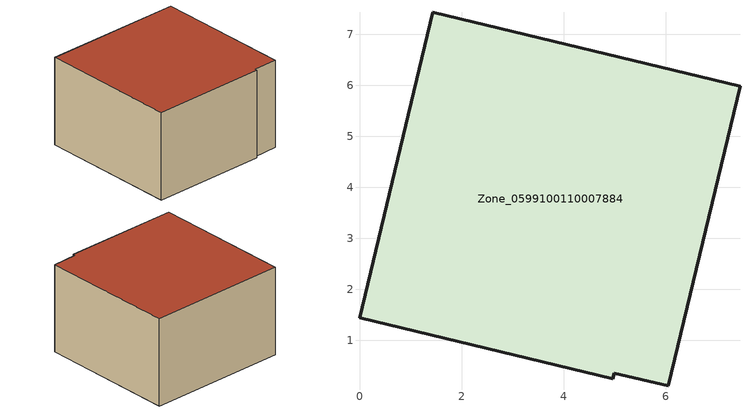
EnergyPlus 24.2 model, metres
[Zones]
Zone_0599100110007884
 floor ground (C_G): 4.99,0.35 4.96,0.25 0,1.45 1.43,7.43 7.46,5.99 6.05,0.11 z0
 wall outside (C_F): 7.46,5.99 1.43,7.43 0,1.45 4.96,0.25 4.99,0.35 6.05,0.11 7.46,5.99 z0:3.91
 roof outside (C_R): 4.99,0.35 6.05,0.11 7.46,5.99 1.43,7.43 0,1.45 4.96,0.25 z3.91
[BUILDING]
Pand.0599100110007884: North Axis=0; Terrain=City; Loads Convergence Tolerance Value=0.04; Temperature Convergence Tolerance Value=0.4; Solar Distribution=FullExterior; Maximum Number of Warmup Days=25; Minimum Number of Warmup Days=1
[Site:Location]
Rotterdam.The.Hague.AP_ZH_NLD Design_Conditions: Latitude=51.96; Longitude=4.45; Time Zone=1; Elevation=-4.5
[SITE:GROUNDTEMPERATURE:BUILDINGSURFACE]
18, 18, 18, 18, 18, 18, 18, 18, 18, 18, 18, 18
[MATERIAL] Thermal Absorptance=0.9; Solar Absorptance=0.7; Visible Absorptance=0.7
Name | Roughness | Thickness | Conductivity | Density | Specific Heat
G.D.2015-2018 | MediumSmooth | 0.15 | 0.0428571 | 540 | 1210
F.D.2015-2018 | Rough | 0.3 | 0.0666667 | 1920 | 840
R.D.2015-2018 | MediumRough | 0.2 | 0.0333333 | 1500 | 1000
[CONSTRUCTION]
C_G: G.D.2015-2018
C_F: F.D.2015-2018
C_R: R.D.2015-2018
[ZONE]
Zone_0599100110007884: Type=1; Multiplier=1; Ceiling Height=Autocalculate; Volume=Autocalculate; Floor Area=autocalculate; Part of Total Floor Area=Yes
[ZONEINFILTRATION:DESIGNFLOWRATE]
Infil_Zone_0599100110007884: Zone or ZoneList or Space or SpaceList=Zone_0599100110007884; Schedule=AlwaysOn; Design Flow Rate Calculation Method=Flow/Area; Flow Rate per Floor Area=0.0021; Constant Term Coefficient=1; Temperature Term Coefficient=0; Velocity Term Coefficient=0; Velocity Squared Term Coefficient=0
[HVACTEMPLATE:ZONE:IDEALLOADSAIRSYSTEM]
Zone_0599100110007884: Maximum Heating Supply Air Temperature=50; Minimum Cooling Supply Air Temperature=13; Maximum Heating Supply Air Humidity Ratio=0.0156; Minimum Cooling Supply Air Humidity Ratio=0.0077; Heating Limit=NoLimit; Cooling Limit=NoLimit; Dehumidification Control Type=ConstantSensibleHeatRatio; Cooling Sensible Heat Ratio=0.7; Dehumidification Setpoint=60; Humidification Control Type=None; Humidification Setpoint=30; Outdoor Air Method=None; Outdoor Air Flow Rate per Person=0.00944; Outdoor Air Flow Rate per Zone Floor Area=0; Outdoor Air Flow Rate per Zone=0; Demand Controlled Ventilation Type=None; Outdoor Air Economizer Type=NoEconomizer; Heat Recovery Type=None; Sensible Heat Recovery Effectiveness=0.7; Latent Heat Recovery Effectiveness=0.65
[ZONECONTROL:THERMOSTAT]
ThermostatControl_Zone_0599100110007884: Zone or ZoneList=Zone_0599100110007884; Control Type Schedule=DualSetpointControlType; Control 1=Thermostat_Zone_0599100110007884; Temperature Difference Between Cutout And Setpoint=0
[THERMOSTATSETPOINT:DUALSETPOINT]
Thermostat_Zone_0599100110007884: Heating Setpoint Temperature Schedule=HeatingSetpoint_Zone_0599100110007884; Cooling Setpoint Temperature Schedule=CoolingSetpoint_Zone_0599100110007884
[SCHEDULE:COMPACT]
HeatingSetpoint_Zone_0599100110007884: Through: 12/31, For: AllDays, Until: 24:00, 21
CoolingSetpoint_Zone_0599100110007884: Through: 12/31, For: AllDays, Until: 24:00, 24
DualSetpointControlType: Through: 12/31, For: AllDays, Until: 24:00, 4
AlwaysOn: Through: 12/31, For: AllDays, Until: 24:00, 1
